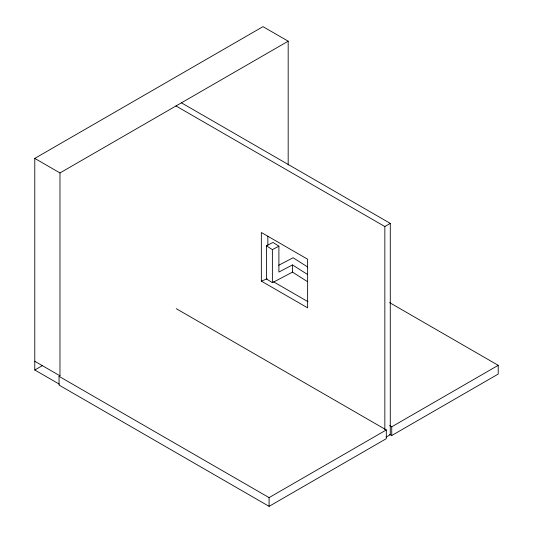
<?xml version="1.0" encoding="UTF-8"?>
<svg xmlns="http://www.w3.org/2000/svg" width="533" height="533" viewBox="0 0 533 533"><rect width="100%" height="100%" fill="white"/><g stroke="black" fill="none" stroke-linecap="round" stroke-linejoin="round"><path stroke-width="0.8" d="M307.501 274.455L292.497 264.928L278.899 272.063L278.899 246.186L272.969 242.422L266.447 245.846L266.447 278.919L272.376 282.683L292.497 272.123L307.501 281.657M272.376 282.683L272.376 249.611L266.447 245.846M292.497 272.123L292.497 264.928M59.256 384.133L34.785 370.002L34.785 158.401L262.989 26.65L288.18 41.194L288.18 165.083M34.785 158.401L59.976 172.945L288.18 41.194M34.785 370.002L42.68 365.445M176.263 308.68L386.305 429.944L386.305 438.672L269.085 506.35L59.05 385.086L59.05 376.358L59.976 375.825L59.976 172.945M175.923 105.92L384.846 226.538L390.283 223.4L390.283 434.695L386.205 437.047M59.05 376.358L269.085 497.622L386.305 429.944M389.583 425.561L391.742 426.806L498.215 365.332L498.215 374.059L391.742 435.534L389.583 434.288M272.376 249.611L278.899 246.186M278.719 265.281L293.09 257.739L307.661 266.993M261.35 281.131L307.628 307.854L307.628 259.225L261.35 232.508L261.35 281.131L267.126 278.812M181.36 102.782L390.283 223.4M389.603 302.624L498.215 365.332M273.569 281.824L307.921 301.658M34.785 361.274L59.976 375.825M391.742 426.806L391.742 435.534M384.846 226.538L384.846 429.511M269.085 497.622L269.085 506.35M267.846 236.112L267.846 245.26"/></g></svg>
